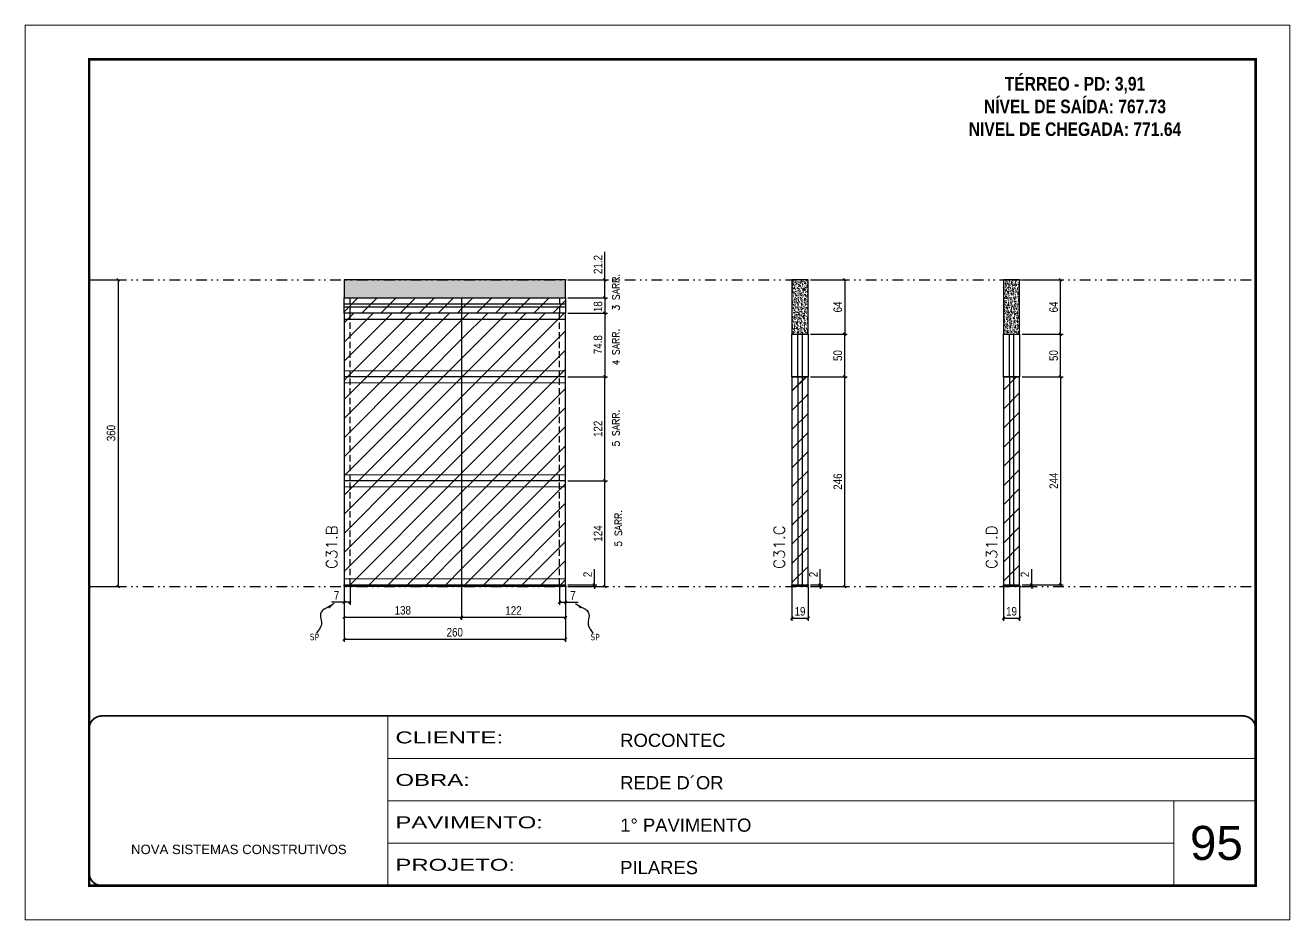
# Model space of a CAD drawing. Extents: x 2949 to 9203, y -16089 to 12527.
# Drawn here: x 6146 to 7631, y -14940 to -13890 of the extents above; entities that cross this region are included whole.
import ezdxf

# ---------------------------------------------------------------- set-up
doc = ezdxf.new("R2010")
doc.units = 0
for name, pattern in [('CONTINUO', [0]), ('DASHED', [0.75, 0.5, -0.25]), ('DIVIDE2', [0.625, 0.25, -0.125, 0, -0.125, 0, -0.125]), ('HIDDEN', [0.375, 0.25, -0.125])]:
    doc.linetypes.add(name, pattern=pattern)
for name, color, linetype, lineweight in [('CARIMBO', 255, 'Continuous', 9), ('Folhas', 255, 'Continuous', 9), ('Hachura', 251, 'Continuous', 9), ('Sarr 2.2x7', 40, 'Continuous', 9), ('SARRAFO DE PRESSAO', 251, 'DASHED', 9), ('Texto Seção', 7, 'Continuous', 15)]:
    doc.layers.add(name, color=color, linetype=linetype, lineweight=lineweight)
for name, color, linetype in [('COTA', 241, 'Continuous'), ('NOMENCLATURA', 7, 'Continuous'), ('Nível', 160, 'Continuous'), ('Painéis', 200, 'Continuous'), ('SARR_2.2x7', 40, 'Continuous'), ('Sarrafo de Pressão', 42, 'HIDDEN'), ('texto', 7, 'Continuous')]:
    doc.layers.add(name, color=color, linetype=linetype)
doc.styles.add('ARIAL', font='arial.ttf')
doc.styles.add('COTA TECNICA', font='techl___.ttf', dxfattribs={"height": 10})
doc.styles.add('COTA TECNICA-50', font='techl___.ttf', dxfattribs={"height": 10})
doc.styles.add('REGUA-120', font='ROMANS.shx', dxfattribs={"height": 15})
doc.styles.add('ROMANC', font='techb___.ttf', dxfattribs={"height": 2.5})
doc.styles.add('ROMANS', font='romans.shx')
doc.styles.get("Standard").update_dxf_attribs({"font": 'arial.ttf'})
doc.styles.add('Tecnologia', font='')
doc.styles.get('Tecnologia').set_extended_font_data('Forgotten Futurist')
doc.dimstyles.new('COTA PAINEL-50', dxfattribs={"dimtxt": 10, "dimasz": 3, "dimexe": 3, "dimexo": 3, "dimgap": 3, "dimtad": 1, "dimdec": 1, "dimzin": 12, "dimdsep": 46, "dimtxsty": 'COTA TECNICA-50', "dimblk1": 'OBLIQUE', "dimblk2": 'OBLIQUE', "dimsah": 1, "dimcen": 0.9, "dimclrd": 4, "dimclre": 4, "dimclrt": 240, "dimadec": 1, "dimazin": 3, "dimtfac": 1, "dimtdec": 1, "dimtmove": 0, "dimatfit": 3, "dimfxl": 1, "dimtolj": 1, "dimtzin": 12, "dimarcsym": 0})
doc.dimstyles.new('PAINEL', dxfattribs={"dimtxt": 10, "dimasz": 3, "dimexe": 3, "dimexo": 3, "dimgap": 3, "dimtad": 1, "dimdec": 1, "dimzin": 12, "dimdsep": 46, "dimtxsty": 'COTA TECNICA', "dimblk1": 'OBLIQUE', "dimblk2": 'OBLIQUE', "dimsah": 1, "dimcen": 0.9, "dimclrd": 4, "dimclre": 4, "dimclrt": 240, "dimadec": 1, "dimazin": 3, "dimtfac": 1, "dimtdec": 1, "dimtmove": 0, "dimatfit": 3, "dimfxl": 1, "dimtolj": 1, "dimtzin": 12, "dimarcsym": 0})
doc.dimstyles.get("Standard").update_dxf_attribs({"dimtxt": 0.18, "dimasz": 0.18, "dimexe": 0.18, "dimexo": 0.0625, "dimgap": 0.09, "dimtad": 0, "dimtih": 1, "dimtoh": 1, "dimdec": 4, "dimzin": 0, "dimdsep": 46, "dimtxsty": 'Standard', "dimcen": 0.09, "dimadec": 0, "dimazin": 0, "dimtfac": 1, "dimtdec": 4, "dimtofl": 0, "dimtmove": 0, "dimatfit": 3, "dimfxl": 1, "dimtolj": 1, "dimtzin": 0, "dimarcsym": 0})
pattern_1 = [(45, (-127629.967, -36496.372), (-11.2253202, 11.2253202), [])]
pattern_2 = [(45, (0, -2.8), (-11.22532, 11.22532), [])]

# ---------------------------------------------------------------- blocks, each defined once
blk = doc.blocks.new('9999999999')
at = {"color": 30, "linetype": 'CONTINUO'}
for p, q in [((98564.6, 34230.2), (98564.6, 34429.4)), ((98564.6, 34379.6), (99584, 34379.6)), ((98564.6, 34329.8), (99488, 34329.8)), ((99584, 34329.8), (99488, 34329.8)), ((99488, 34329.8), (99488, 34230.2)), ((98564.6, 34280), (99488, 34280))]:
    blk.add_line(p, q, dxfattribs=at)
at = {"color": 30, "linetype": 'CONTINUO', "const_width": 2}
blk.add_lwpolyline([(99584, 34230.2), (99584, 34414.4, 0.414214), (99569, 34429.4), (98229, 34429.4, 0.414214), (98214, 34414.4), (98214, 34245.2, 0.414214), (98229, 34230.2), (99584, 34230.2)], format="xyb", dxfattribs=at)
at = {"layer": 'Folhas'}
blk.add_lwpolyline([(98139, 34190.2), (99624, 34190.2), (99624, 35240.2), (98139, 35240.2)], close=True, dxfattribs=at)
at = {"layer": 'Folhas', "color": 30, "const_width": 3}
blk.add_lwpolyline([(98214, 34230.2), (99584, 34230.2), (99584, 35200.2), (98214, 35200.2)], close=True, dxfattribs=at)
at = {"color": 7, "linetype": 'Continuous', "ltscale": 5, "style": 'ARIAL'}
for s, height, p in [('ROCONTEC', 15.48, (98837.7, 34393.1)), ('REDE D´OR', 15.48, (98837.7, 34343.3)), ('1° PAVIMENTO', 15.483, (98837.7, 34293.5)), ('NOVA SISTEMAS CONSTRUTIVOS', 11.059, (98263.2, 34267.2)), ('PILARES', 15.48, (98837.7, 34243.7))]:
    blk.add_text(s, height=height, dxfattribs=at).set_placement(p)
at = {"layer": 'Folhas', "color": 7, "style": 'Tecnologia', "width": 1.5}
for s, p in [('CLIENTE:', (98573.7, 34397.2)), ('OBRA:', (98573.7, 34347.3)), ('PAVIMENTO:', (98573.7, 34297.5)), ('PROJETO:', (98573.7, 34247.7))]:
    blk.add_text(s, height=14, dxfattribs=at).set_placement(p)
blk = doc.blocks.new('_Oblique')
at = {"color": 0, "linetype": 'ByBlock', "lineweight": -2}
blk.add_line((-0.5, -0.5), (0.5, 0.5), dxfattribs=at)
blk = doc.blocks.new('*D3267')
at = {"layer": 'COTA', "color": 4, "lineweight": -2, "transparency": 16777216}
for p, q in [((7046.4, -14550.2), (7046.4, -14589.6)), ((7065.4, -14550.2), (7065.4, -14589.6)), ((7046.4, -14586.6), (7065.4, -14586.6))]:
    blk.add_line(p, q, dxfattribs=at)
at = {"layer": 'Defpoints', "color": 0, "transparency": 16777216}
for p in [(7046.4, -14547.2), (7065.4, -14547.2), (7065.4, -14586.6)]:
    blk.add_point(p, dxfattribs=at)
at = {"layer": 'COTA', "color": 4, "lineweight": -2, "transparency": 16777216, "xscale": 3, "yscale": 3, "zscale": 3, "rotation": 180}
blk.add_blockref('_Oblique', (7046.4, -14586.6), dxfattribs=at)
at = {"layer": 'COTA', "color": 4, "lineweight": -2, "transparency": 16777216, "xscale": 3, "yscale": 3, "zscale": 3}
blk.add_blockref('_Oblique', (7065.4, -14586.6), dxfattribs=at)
at = {"layer": 'COTA', "color": 240, "transparency": 16777216, "insert": (7055.9, -14578.5), "char_height": 10, "attachment_point": 5, "style": 'COTA TECNICA'}
blk.add_mtext('\\A1;19', dxfattribs=at)
blk = doc.blocks.new('*D3268')
at = {"layer": 'COTA', "color": 4, "lineweight": -2, "transparency": 16777216}
for p, q in [((7294.8, -14550.2), (7294.8, -14589.6)), ((7313.8, -14550.2), (7313.8, -14589.6)), ((7294.8, -14586.6), (7313.8, -14586.6))]:
    blk.add_line(p, q, dxfattribs=at)
at = {"layer": 'Defpoints', "color": 0, "transparency": 16777216}
for p in [(7294.8, -14547.2), (7313.8, -14547.2), (7313.8, -14586.6)]:
    blk.add_point(p, dxfattribs=at)
at = {"layer": 'COTA', "color": 4, "lineweight": -2, "transparency": 16777216, "xscale": 3, "yscale": 3, "zscale": 3, "rotation": 180}
blk.add_blockref('_Oblique', (7294.8, -14586.6), dxfattribs=at)
at = {"layer": 'COTA', "color": 4, "lineweight": -2, "transparency": 16777216, "xscale": 3, "yscale": 3, "zscale": 3}
blk.add_blockref('_Oblique', (7313.8, -14586.6), dxfattribs=at)
at = {"layer": 'COTA', "color": 240, "transparency": 16777216, "insert": (7304.3, -14578.5), "char_height": 10, "attachment_point": 5, "style": 'COTA TECNICA'}
blk.add_mtext('\\A1;19', dxfattribs=at)
blk = doc.blocks.new('*D3269')
at = {"layer": 'COTA', "color": 4, "lineweight": -2, "transparency": 16777216}
for p, q in [((7316.8, -14303.2), (7364.9, -14303.2)), ((7361.9, -14303.2), (7361.9, -14547.2)), ((7316.8, -14547.2), (7364.9, -14547.2))]:
    blk.add_line(p, q, dxfattribs=at)
at = {"layer": 'Defpoints', "color": 0, "transparency": 16777216}
for p in [(7313.8, -14303.2), (7313.8, -14547.2), (7361.9, -14547.2)]:
    blk.add_point(p, dxfattribs=at)
at = {"layer": 'COTA', "color": 4, "lineweight": -2, "transparency": 16777216, "xscale": 3, "yscale": 3, "zscale": 3}
for p, rotation in [((7361.9, -14303.2), 90), ((7361.9, -14547.2), 270)]:
    blk.add_blockref('_Oblique', p, dxfattribs=dict(at, rotation=rotation))
at = {"layer": 'COTA', "color": 240, "transparency": 16777216, "insert": (7353.9, -14425.2), "char_height": 10, "attachment_point": 5, "rotation": 90, "style": 'COTA TECNICA'}
blk.add_mtext('\\A1;244', dxfattribs=at)
blk = doc.blocks.new('*D3270')
at = {"layer": 'COTA', "color": 4, "lineweight": -2, "transparency": 16777216}
for p, q in [((7316.8, -14189.2), (7364.9, -14189.2)), ((7361.9, -14253.2), (7361.9, -14189.2)), ((7316.8, -14253.2), (7364.9, -14253.2))]:
    blk.add_line(p, q, dxfattribs=at)
at = {"layer": 'Defpoints', "color": 0, "transparency": 16777216}
for p in [(7313.8, -14189.2), (7361.9, -14189.2), (7313.8, -14253.2)]:
    blk.add_point(p, dxfattribs=at)
at = {"layer": 'COTA', "color": 4, "lineweight": -2, "transparency": 16777216, "xscale": 3, "yscale": 3, "zscale": 3}
for p, rotation in [((7361.9, -14189.2), 90), ((7361.9, -14253.2), 270)]:
    blk.add_blockref('_Oblique', p, dxfattribs=dict(at, rotation=rotation))
at = {"layer": 'COTA', "color": 240, "transparency": 16777216, "insert": (7353.8, -14221.2), "char_height": 10, "attachment_point": 5, "rotation": 90, "style": 'COTA TECNICA'}
blk.add_mtext('\\A1;64', dxfattribs=at)
blk = doc.blocks.new('*D3271')
at = {"layer": 'COTA', "color": 4, "lineweight": -2, "transparency": 16777216}
for p, q in [((7068.4, -14303.2), (7111.4, -14303.2)), ((7108.4, -14549.2), (7108.4, -14303.2)), ((7068.4, -14549.2), (7111.4, -14549.2))]:
    blk.add_line(p, q, dxfattribs=at)
at = {"layer": 'Defpoints', "color": 0, "transparency": 16777216}
for p in [(7065.4, -14303.2), (7108.4, -14303.2), (7065.4, -14549.2)]:
    blk.add_point(p, dxfattribs=at)
at = {"layer": 'COTA', "color": 4, "lineweight": -2, "transparency": 16777216, "xscale": 3, "yscale": 3, "zscale": 3}
for p, rotation in [((7108.4, -14303.2), 90), ((7108.4, -14549.2), 270)]:
    blk.add_blockref('_Oblique', p, dxfattribs=dict(at, rotation=rotation))
at = {"layer": 'COTA', "color": 240, "transparency": 16777216, "insert": (7100.3, -14426.2), "char_height": 10, "attachment_point": 5, "rotation": 90, "style": 'COTA TECNICA'}
blk.add_mtext('\\A1;246', dxfattribs=at)
blk = doc.blocks.new('*D3272')
at = {"layer": 'COTA', "color": 4, "lineweight": -2, "transparency": 16777216}
for p, q in [((7079.6, -14547.2), (7079.6, -14529.1)), ((7068.4, -14547.2), (7082.6, -14547.2)), ((7068.4, -14549.2), (7082.6, -14549.2)), ((7079.6, -14549.2), (7079.6, -14547.2)), ((7079.6, -14549.2), (7079.6, -14552.2))]:
    blk.add_line(p, q, dxfattribs=at)
at = {"layer": 'Defpoints', "color": 0, "transparency": 16777216}
for p in [(7065.4, -14547.2), (7065.4, -14549.2), (7079.6, -14547.2)]:
    blk.add_point(p, dxfattribs=at)
at = {"layer": 'COTA', "color": 4, "lineweight": -2, "transparency": 16777216, "xscale": 3, "yscale": 3, "zscale": 3}
for p, rotation in [((7079.6, -14547.2), 270), ((7079.6, -14549.2), 90)]:
    blk.add_blockref('_Oblique', p, dxfattribs=dict(at, rotation=rotation))
at = {"layer": 'COTA', "color": 240, "transparency": 16777216, "insert": (7071.6, -14535.2), "char_height": 10, "attachment_point": 5, "rotation": 90, "style": 'COTA TECNICA-50'}
blk.add_mtext('\\A1;2', dxfattribs=at)
blk = doc.blocks.new('*D3312')
at = {"layer": 'COTA', "color": 4, "linetype": 'ByBlock', "lineweight": -2, "transparency": 16777216}
for p, q in [((7068.4, -14189.2), (7111.4, -14189.2)), ((7108.4, -14189.2), (7108.4, -14253.2)), ((7068.4, -14253.2), (7111.4, -14253.2))]:
    blk.add_line(p, q, dxfattribs=at)
at = {"layer": 'Defpoints', "color": 0, "linetype": 'ByBlock', "transparency": 16777216}
for p in [(7065.4, -14189.2), (7065.4, -14253.2), (7108.4, -14253.2)]:
    blk.add_point(p, dxfattribs=at)
at = {"layer": 'COTA', "color": 4, "linetype": 'ByBlock', "lineweight": -2, "transparency": 16777216, "xscale": 3, "yscale": 3, "zscale": 3}
for p, rotation in [((7108.4, -14189.2), 90), ((7108.4, -14253.2), 270)]:
    blk.add_blockref('_Oblique', p, dxfattribs=dict(at, rotation=rotation))
at = {"layer": 'COTA', "color": 240, "linetype": 'ByBlock', "transparency": 16777216, "insert": (7100.3, -14221.2), "char_height": 10, "attachment_point": 5, "rotation": 90, "style": 'COTA TECNICA'}
blk.add_mtext('\\A1;64', dxfattribs=at)
blk = doc.blocks.new('*D3273')
at = {"layer": 'COTA', "color": 4, "lineweight": -2, "transparency": 16777216}
for p, q in [((6520.4, -14550.2), (6520.4, -14614.2)), ((6780.4, -14550.2), (6780.4, -14614.2)), ((6520.4, -14611.2), (6780.4, -14611.2))]:
    blk.add_line(p, q, dxfattribs=at)
at = {"layer": 'Defpoints', "color": 0, "transparency": 16777216}
for p in [(6520.4, -14547.2), (6780.4, -14547.2), (6780.4, -14611.2)]:
    blk.add_point(p, dxfattribs=at)
at = {"layer": 'COTA', "color": 4, "lineweight": -2, "transparency": 16777216, "xscale": 3, "yscale": 3, "zscale": 3, "rotation": 180}
blk.add_blockref('_Oblique', (6520.4, -14611.2), dxfattribs=at)
at = {"layer": 'COTA', "color": 4, "lineweight": -2, "transparency": 16777216, "xscale": 3, "yscale": 3, "zscale": 3}
blk.add_blockref('_Oblique', (6780.4, -14611.2), dxfattribs=at)
at = {"layer": 'COTA', "color": 240, "transparency": 16777216, "insert": (6650.4, -14603.1), "char_height": 10, "attachment_point": 5, "style": 'COTA TECNICA'}
blk.add_mtext('\\A1;260', dxfattribs=at)
blk = doc.blocks.new('*D3274')
at = {"layer": 'COTA', "color": 4, "lineweight": -2, "transparency": 16777216}
for p, q in [((6520.4, -14552.2), (6520.4, -14570.7)), ((6527.4, -14550.2), (6527.4, -14570.7)), ((6520.4, -14567.7), (6505.7, -14567.7)), ((6527.4, -14567.7), (6520.4, -14567.7))]:
    blk.add_line(p, q, dxfattribs=at)
at = {"layer": 'Defpoints', "color": 0, "transparency": 16777216}
for p in [(6520.4, -14549.2), (6527.4, -14547.2), (6520.4, -14567.7)]:
    blk.add_point(p, dxfattribs=at)
at = {"layer": 'COTA', "color": 4, "lineweight": -2, "transparency": 16777216, "xscale": 3, "yscale": 3, "zscale": 3, "rotation": 180}
blk.add_blockref('_Oblique', (6520.4, -14567.7), dxfattribs=at)
at = {"layer": 'COTA', "color": 4, "lineweight": -2, "transparency": 16777216, "xscale": 3, "yscale": 3, "zscale": 3}
blk.add_blockref('_Oblique', (6527.4, -14567.7), dxfattribs=at)
at = {"layer": 'COTA', "color": 240, "transparency": 16777216, "insert": (6511.6, -14559.6), "char_height": 10, "attachment_point": 5, "style": 'COTA TECNICA-50'}
blk.add_mtext('\\A1;7', dxfattribs=at)
blk = doc.blocks.new('*D3275')
at = {"layer": 'COTA', "color": 4, "lineweight": -2, "transparency": 16777216}
for p, q in [((6773.4, -14550.2), (6773.4, -14570.7)), ((6780.4, -14552.2), (6780.4, -14570.7)), ((6773.4, -14567.7), (6780.4, -14567.7)), ((6780.4, -14567.7), (6795.2, -14567.7))]:
    blk.add_line(p, q, dxfattribs=at)
at = {"layer": 'Defpoints', "color": 0, "transparency": 16777216}
for p in [(6773.4, -14547.2), (6780.4, -14549.2), (6780.4, -14567.7)]:
    blk.add_point(p, dxfattribs=at)
at = {"layer": 'COTA', "color": 4, "lineweight": -2, "transparency": 16777216, "xscale": 3, "yscale": 3, "zscale": 3, "rotation": 180}
blk.add_blockref('_Oblique', (6773.4, -14567.7), dxfattribs=at)
at = {"layer": 'COTA', "color": 4, "lineweight": -2, "transparency": 16777216, "xscale": 3, "yscale": 3, "zscale": 3}
blk.add_blockref('_Oblique', (6780.4, -14567.7), dxfattribs=at)
at = {"layer": 'COTA', "color": 240, "transparency": 16777216, "insert": (6789.3, -14559.6), "char_height": 10, "attachment_point": 5, "style": 'COTA TECNICA-50'}
blk.add_mtext('\\A1;7', dxfattribs=at)
blk = doc.blocks.new('*D3276')
at = {"layer": 'COTA', "color": 4, "lineweight": -2, "transparency": 16777216}
for p, q in [((6783.4, -14425.2), (6829.7, -14425.2)), ((6826.7, -14549.2), (6826.7, -14425.2)), ((6783.4, -14549.2), (6829.7, -14549.2))]:
    blk.add_line(p, q, dxfattribs=at)
at = {"layer": 'Defpoints', "color": 0, "transparency": 16777216}
for p in [(6780.4, -14425.2), (6826.7, -14425.2), (6780.4, -14549.2)]:
    blk.add_point(p, dxfattribs=at)
at = {"layer": 'COTA', "color": 4, "lineweight": -2, "transparency": 16777216, "xscale": 3, "yscale": 3, "zscale": 3}
for p, rotation in [((6826.7, -14425.2), 90), ((6826.7, -14549.2), 270)]:
    blk.add_blockref('_Oblique', p, dxfattribs=dict(at, rotation=rotation))
at = {"layer": 'COTA', "color": 240, "transparency": 16777216, "insert": (6818.6, -14487.2), "char_height": 10, "attachment_point": 5, "rotation": 90, "style": 'COTA TECNICA-50'}
blk.add_mtext('\\A1;124', dxfattribs=at)
blk = doc.blocks.new('*D3277')
at = {"layer": 'COTA', "color": 4, "lineweight": -2, "transparency": 16777216}
for p, q in [((6814.4, -14547.2), (6814.4, -14529.1)), ((6783.4, -14547.2), (6817.4, -14547.2)), ((6783.4, -14549.2), (6817.4, -14549.2)), ((6814.4, -14549.2), (6814.4, -14547.2)), ((6814.4, -14549.2), (6814.4, -14552.2))]:
    blk.add_line(p, q, dxfattribs=at)
at = {"layer": 'Defpoints', "color": 0, "transparency": 16777216}
for p in [(6780.4, -14547.2), (6780.4, -14549.2), (6814.4, -14549.2)]:
    blk.add_point(p, dxfattribs=at)
at = {"layer": 'COTA', "color": 4, "lineweight": -2, "transparency": 16777216, "xscale": 3, "yscale": 3, "zscale": 3}
for p, rotation in [((6814.4, -14547.2), 270), ((6814.4, -14549.2), 90)]:
    blk.add_blockref('_Oblique', p, dxfattribs=dict(at, rotation=rotation))
at = {"layer": 'COTA', "color": 240, "transparency": 16777216, "insert": (6806.4, -14535.2), "char_height": 10, "attachment_point": 5, "rotation": 90, "style": 'COTA TECNICA-50'}
blk.add_mtext('\\A1;2', dxfattribs=at)
blk = doc.blocks.new('*D3278')
at = {"layer": 'COTA', "color": 4, "linetype": 'ByBlock', "lineweight": -2, "transparency": 16777216}
for p, q in [((6783.4, -14228.4), (6829.7, -14228.4)), ((6826.7, -14228.4), (6826.7, -14303.2)), ((6783.4, -14303.2), (6829.7, -14303.2))]:
    blk.add_line(p, q, dxfattribs=at)
at = {"layer": 'Defpoints', "color": 0, "linetype": 'ByBlock', "transparency": 16777216}
for p in [(6780.4, -14228.4), (6780.4, -14303.2), (6826.7, -14303.2)]:
    blk.add_point(p, dxfattribs=at)
at = {"layer": 'COTA', "color": 4, "linetype": 'ByBlock', "lineweight": -2, "transparency": 16777216, "xscale": 3, "yscale": 3, "zscale": 3}
for p, rotation in [((6826.7, -14228.4), 90), ((6826.7, -14303.2), 270)]:
    blk.add_blockref('_Oblique', p, dxfattribs=dict(at, rotation=rotation))
at = {"layer": 'COTA', "color": 240, "linetype": 'ByBlock', "transparency": 16777216, "insert": (6818.6, -14265.4), "char_height": 10, "attachment_point": 5, "rotation": 90, "style": 'COTA TECNICA'}
blk.add_mtext('\\A1;74.8', dxfattribs=at)
blk = doc.blocks.new('*D3279')
at = {"layer": 'COTA', "color": 4, "linetype": 'ByBlock', "lineweight": -2, "transparency": 16777216}
for p, q in [((6783.4, -14303.2), (6829.7, -14303.2)), ((6826.7, -14425.2), (6826.7, -14303.2)), ((6783.4, -14425.2), (6829.7, -14425.2))]:
    blk.add_line(p, q, dxfattribs=at)
at = {"layer": 'Defpoints', "color": 0, "linetype": 'ByBlock', "transparency": 16777216}
for p in [(6780.4, -14303.2), (6826.7, -14303.2), (6780.4, -14425.2)]:
    blk.add_point(p, dxfattribs=at)
at = {"layer": 'COTA', "color": 4, "linetype": 'ByBlock', "lineweight": -2, "transparency": 16777216, "xscale": 3, "yscale": 3, "zscale": 3}
for p, rotation in [((6826.7, -14303.2), 90), ((6826.7, -14425.2), 270)]:
    blk.add_blockref('_Oblique', p, dxfattribs=dict(at, rotation=rotation))
at = {"layer": 'COTA', "color": 240, "linetype": 'ByBlock', "transparency": 16777216, "insert": (6818.6, -14364.2), "char_height": 10, "attachment_point": 5, "rotation": 90, "style": 'COTA TECNICA'}
blk.add_mtext('\\A1;122', dxfattribs=at)
blk = doc.blocks.new('*D3313')
at = {"layer": 'COTA', "color": 4, "linetype": 'ByBlock', "lineweight": -2, "transparency": 16777216}
for p, q in [((6520.4, -14550.2), (6520.4, -14588.5)), ((6658.4, -14550.2), (6658.4, -14588.5)), ((6520.4, -14585.5), (6658.4, -14585.5))]:
    blk.add_line(p, q, dxfattribs=at)
at = {"layer": 'Defpoints', "color": 0, "linetype": 'ByBlock', "transparency": 16777216}
for p in [(6520.4, -14547.2), (6658.4, -14547.2), (6658.4, -14585.5)]:
    blk.add_point(p, dxfattribs=at)
at = {"layer": 'COTA', "color": 4, "linetype": 'ByBlock', "lineweight": -2, "transparency": 16777216, "xscale": 3, "yscale": 3, "zscale": 3, "rotation": 180}
blk.add_blockref('_Oblique', (6520.4, -14585.5), dxfattribs=at)
at = {"layer": 'COTA', "color": 4, "linetype": 'ByBlock', "lineweight": -2, "transparency": 16777216, "xscale": 3, "yscale": 3, "zscale": 3}
blk.add_blockref('_Oblique', (6658.4, -14585.5), dxfattribs=at)
at = {"layer": 'COTA', "color": 240, "linetype": 'ByBlock', "transparency": 16777216, "insert": (6589.4, -14577.3), "char_height": 10, "attachment_point": 5, "style": 'COTA TECNICA'}
blk.add_mtext('\\A1;138', dxfattribs=at)
blk = doc.blocks.new('*D3314')
at = {"layer": 'COTA', "color": 4, "linetype": 'ByBlock', "lineweight": -2, "transparency": 16777216}
for p, q in [((6658.4, -14550.2), (6658.4, -14588.5)), ((6780.4, -14552.2), (6780.4, -14588.5)), ((6658.4, -14585.5), (6780.4, -14585.5))]:
    blk.add_line(p, q, dxfattribs=at)
at = {"layer": 'Defpoints', "color": 0, "linetype": 'ByBlock', "transparency": 16777216}
for p in [(6658.4, -14547.2), (6780.4, -14549.2), (6780.4, -14585.5)]:
    blk.add_point(p, dxfattribs=at)
at = {"layer": 'COTA', "color": 4, "linetype": 'ByBlock', "lineweight": -2, "transparency": 16777216, "xscale": 3, "yscale": 3, "zscale": 3, "rotation": 180}
blk.add_blockref('_Oblique', (6658.4, -14585.5), dxfattribs=at)
at = {"layer": 'COTA', "color": 4, "linetype": 'ByBlock', "lineweight": -2, "transparency": 16777216, "xscale": 3, "yscale": 3, "zscale": 3}
blk.add_blockref('_Oblique', (6780.4, -14585.5), dxfattribs=at)
at = {"layer": 'COTA', "color": 240, "linetype": 'ByBlock', "transparency": 16777216, "insert": (6719.4, -14577.5), "char_height": 10, "attachment_point": 5, "style": 'COTA TECNICA'}
blk.add_mtext('\\A1;122', dxfattribs=at)
blk = doc.blocks.new('*D3294')
at = {"layer": 'COTA', "color": 4, "linetype": 'ByBlock', "lineweight": -2, "transparency": 16777216}
for p, q in [((6224, -14189.2), (6258, -14189.2)), ((6255, -14189.2), (6255, -14549.2)), ((6224, -14549.2), (6258, -14549.2))]:
    blk.add_line(p, q, dxfattribs=at)
at = {"layer": 'Defpoints', "color": 0, "linetype": 'ByBlock', "transparency": 16777216}
for p in [(6221, -14189.2), (6221, -14549.2), (6255, -14549.2)]:
    blk.add_point(p, dxfattribs=at)
at = {"layer": 'COTA', "color": 4, "linetype": 'ByBlock', "lineweight": -2, "transparency": 16777216, "xscale": 3, "yscale": 3, "zscale": 3}
for p, rotation in [((6255, -14189.2), 90), ((6255, -14549.2), 270)]:
    blk.add_blockref('_Oblique', p, dxfattribs=dict(at, rotation=rotation))
at = {"layer": 'COTA', "color": 240, "linetype": 'ByBlock', "transparency": 16777216, "insert": (6246.8, -14369.2), "char_height": 10, "attachment_point": 5, "rotation": 90, "style": 'COTA TECNICA'}
blk.add_mtext('\\A1;360', dxfattribs=at)
blk = doc.blocks.new('*D3315')
at = {"layer": 'COTA', "color": 4, "linetype": 'ByBlock', "lineweight": -2, "transparency": 16777216}
for p, q in [((7328, -14547.2), (7328, -14529.1)), ((7316.8, -14547.2), (7331, -14547.2)), ((7316.8, -14549.2), (7331, -14549.2)), ((7328, -14549.2), (7328, -14547.2)), ((7328, -14549.2), (7328, -14552.2))]:
    blk.add_line(p, q, dxfattribs=at)
at = {"layer": 'Defpoints', "color": 0, "linetype": 'ByBlock', "transparency": 16777216}
for p in [(7313.8, -14547.2), (7313.8, -14549.2), (7328, -14547.2)]:
    blk.add_point(p, dxfattribs=at)
at = {"layer": 'COTA', "color": 4, "linetype": 'ByBlock', "lineweight": -2, "transparency": 16777216, "xscale": 3, "yscale": 3, "zscale": 3}
for p, rotation in [((7328, -14547.2), 270), ((7328, -14549.2), 90)]:
    blk.add_blockref('_Oblique', p, dxfattribs=dict(at, rotation=rotation))
at = {"layer": 'COTA', "color": 240, "linetype": 'ByBlock', "transparency": 16777216, "insert": (7320, -14535.2), "char_height": 10, "attachment_point": 5, "rotation": 90, "style": 'COTA TECNICA'}
blk.add_mtext('\\A1;2', dxfattribs=at)
blk = doc.blocks.new('*D3316')
at = {"layer": 'COTA', "color": 4, "linetype": 'ByBlock', "lineweight": -2, "transparency": 16777216}
for p, q in [((6826.7, -14189.2), (6826.7, -14156.5)), ((6783.4, -14189.2), (6829.7, -14189.2)), ((6826.7, -14210.4), (6826.7, -14189.2)), ((6783.4, -14210.4), (6829.7, -14210.4))]:
    blk.add_line(p, q, dxfattribs=at)
at = {"layer": 'Defpoints', "color": 0, "linetype": 'ByBlock', "transparency": 16777216}
for p in [(6780.4, -14189.2), (6780.4, -14210.4), (6826.7, -14210.4)]:
    blk.add_point(p, dxfattribs=at)
at = {"layer": 'COTA', "color": 4, "linetype": 'ByBlock', "lineweight": -2, "transparency": 16777216, "xscale": 3, "yscale": 3, "zscale": 3}
for p, rotation in [((6826.7, -14189.2), 90), ((6826.7, -14210.4), 270)]:
    blk.add_blockref('_Oblique', p, dxfattribs=dict(at, rotation=rotation))
at = {"layer": 'COTA', "color": 240, "linetype": 'ByBlock', "transparency": 16777216, "insert": (6818.6, -14171.3), "char_height": 10, "attachment_point": 5, "rotation": 90, "style": 'COTA TECNICA'}
blk.add_mtext('\\A1;21.2', dxfattribs=at)
blk = doc.blocks.new('*D3281')
at = {"layer": 'COTA', "color": 4, "lineweight": -2, "transparency": 16777216}
for p, q in [((7068.4, -14253.2), (7111.4, -14253.2)), ((7108.4, -14303.2), (7108.4, -14253.2)), ((7068.4, -14303.2), (7111.4, -14303.2))]:
    blk.add_line(p, q, dxfattribs=at)
at = {"layer": 'Defpoints', "color": 0, "transparency": 16777216}
for p in [(7065.4, -14253.2), (7108.4, -14253.2), (7065.4, -14303.2)]:
    blk.add_point(p, dxfattribs=at)
at = {"layer": 'COTA', "color": 4, "lineweight": -2, "transparency": 16777216, "xscale": 3, "yscale": 3, "zscale": 3}
for p, rotation in [((7108.4, -14253.2), 90), ((7108.4, -14303.2), 270)]:
    blk.add_blockref('_Oblique', p, dxfattribs=dict(at, rotation=rotation))
at = {"layer": 'COTA', "color": 240, "transparency": 16777216, "insert": (7100.3, -14278.2), "char_height": 10, "attachment_point": 5, "rotation": 90, "style": 'COTA TECNICA'}
blk.add_mtext('\\A1;50', dxfattribs=at)
blk = doc.blocks.new('*D3282')
at = {"layer": 'COTA', "color": 4, "lineweight": -2, "transparency": 16777216}
for p, q in [((7316.8, -14253.2), (7364.9, -14253.2)), ((7361.9, -14303.2), (7361.9, -14253.2)), ((7316.8, -14303.2), (7364.9, -14303.2))]:
    blk.add_line(p, q, dxfattribs=at)
at = {"layer": 'Defpoints', "color": 0, "transparency": 16777216}
for p in [(7313.8, -14253.2), (7361.9, -14253.2), (7313.8, -14303.2)]:
    blk.add_point(p, dxfattribs=at)
at = {"layer": 'COTA', "color": 4, "lineweight": -2, "transparency": 16777216, "xscale": 3, "yscale": 3, "zscale": 3}
for p, rotation in [((7361.9, -14253.2), 90), ((7361.9, -14303.2), 270)]:
    blk.add_blockref('_Oblique', p, dxfattribs=dict(at, rotation=rotation))
at = {"layer": 'COTA', "color": 240, "transparency": 16777216, "insert": (7353.8, -14278.2), "char_height": 10, "attachment_point": 5, "rotation": 90, "style": 'COTA TECNICA'}
blk.add_mtext('\\A1;50', dxfattribs=at)
blk = doc.blocks.new('*D3283')
at = {"layer": 'COTA', "color": 4, "lineweight": -2, "transparency": 16777216}
for p, q in [((6783.4, -14210.4), (6829.7, -14210.4)), ((6826.7, -14210.4), (6826.7, -14228.4)), ((6783.4, -14228.4), (6829.7, -14228.4))]:
    blk.add_line(p, q, dxfattribs=at)
at = {"layer": 'Defpoints', "color": 0, "transparency": 16777216}
for p in [(6780.4, -14210.4), (6780.4, -14228.4), (6826.7, -14228.4)]:
    blk.add_point(p, dxfattribs=at)
at = {"layer": 'COTA', "color": 4, "lineweight": -2, "transparency": 16777216, "xscale": 3, "yscale": 3, "zscale": 3}
for p, rotation in [((6826.7, -14210.4), 90), ((6826.7, -14228.4), 270)]:
    blk.add_blockref('_Oblique', p, dxfattribs=dict(at, rotation=rotation))
at = {"layer": 'COTA', "color": 240, "transparency": 16777216, "insert": (6818.6, -14220.8), "char_height": 10, "attachment_point": 5, "rotation": 90, "style": 'COTA TECNICA'}
blk.add_mtext('\\A1;18', dxfattribs=at)

msp = doc.modelspace()

# ---------------------------------------------------------------- hatches: boundary and pattern name
at = {"layer": 'COTA', "linetype": 'ByBlock'}
h = msp.add_hatch(dxfattribs=at)
h.set_pattern_fill('AR-CONC', color=256, scale=0.03)
h.set_pattern_definition([(50, (-127629.9665, -36482.372), (5.46554007, -0.47817257), [0.5715, -6.2865]), (355, (-127629.9665, -36482.372), (-1.05730264, 5.73170536), [0.4572, -5.02921753]), (100.4514447, (-127629.511, -36482.4117), (4.40823741, 5.25353256), [0.48570026, -5.34270734]), (46.1842, (-127629.9665, -36480.848), (8.13237123, -1.26126984), [0.85725, -9.42975]), (96.6355576, (-127629.289, -36480.953), (7.122124, 7.42278374), [0.7285507, -8.01406824]), (351.184151, (-127629.9665, -36480.848), (7.122124, 7.42278374), [0.685799, -7.54379196]), (21, (-127629.2045, -36481.229), (4.54843174, -3.06795595), [0.5715, -6.2865]), (326, (-127629.2045, -36481.229), (1.85406085, 5.52563898), [0.4572, -5.0292]), (71.451445, (-127628.8255, -36481.4845), (6.40249258, 2.45768307), [0.48570026, -5.34269813]), (37.5, (-127629.9665, -36482.3718), (0.092658098, 2.536651166), [0, -4.96824, 0, -5.1054, 0, -5.04825]), (7.5, (-127629.9665, -36482.3718), (2.004589875, 3.005417245), [0, -2.91084, 0, -4.85394, 0, -1.92405]), (327.5, (-127631.6658, -36482.3718), (4.067717855, -0.17186232), [0, -1.905, 0, -5.9436, 0, -7.8867]), (317.5, (-127632.4278, -36482.3718), (4.44387544, 0.76279473), [0, -2.4765, 0, -3.94716, 0, -5.6007])])
h.paths.add_polyline_path([(6780.43, -14210.41), (6780.43, -14189.21), (6520.43, -14189.21), (6520.43, -14210.41)])
h = msp.add_hatch(dxfattribs=at)
h.set_pattern_fill('AR-CONC', color=256, scale=0.03)
h.set_pattern_definition([(50, (-124678.7358, -42245.2473), (5.46554007, -0.47817257), [0.5715, -6.2865]), (355, (-124678.736, -42245.2473), (-1.05730264, 5.73170536), [0.4572, -5.02921753]), (100.4514447, (-124678.2803, -42245.287), (4.40823741, 5.25353256), [0.48570026, -5.34270734]), (46.1842, (-124678.736, -42243.7233), (8.13237123, -1.26126984), [0.85725, -9.42975]), (96.6355576, (-124678.058, -42243.8285), (7.122124, 7.42278374), [0.7285507, -8.01406824]), (351.184151, (-124678.736, -42243.723), (7.122124, 7.42278374), [0.685799, -7.54379196]), (21, (-124677.9738, -42244.1043), (4.54843174, -3.06795595), [0.5715, -6.2865]), (326, (-124677.974, -42244.1043), (1.85406085, 5.52563898), [0.4572, -5.0292]), (71.451445, (-124677.5947, -42244.36), (6.40249258, 2.45768307), [0.48570026, -5.34269813]), (37.5, (-124678.7358, -42245.2473), (0.092658098, 2.536651166), [0, -4.96824, 0, -5.1054, 0, -5.04825]), (7.5, (-124678.7358, -42245.2473), (2.004589875, 3.005417245), [0, -2.91084, 0, -4.85394, 0, -1.92405]), (327.5, (-124680.435, -42245.2473), (4.067717855, -0.17186232), [0, -1.905, 0, -5.9436, 0, -7.8867]), (317.5, (-124681.197, -42245.2473), (4.44387544, 0.76279473), [0, -2.4765, 0, -3.94716, 0, -5.6007])])
h.paths.add_polyline_path([(7046.87, -14253.21), (7065.62, -14253.21), (7065.24, -14189.21), (7046.49, -14189.21)])
h = msp.add_hatch(dxfattribs=at)
h.set_pattern_fill('AR-CONC', color=256, scale=0.03)
h.set_pattern_definition([(50, (-124619.462, -42256.2473), (5.46554007, -0.47817257), [0.5715, -6.2865]), (355, (-124619.462, -42256.2473), (-1.05730264, 5.73170536), [0.4572, -5.02921753]), (100.4514447, (-124619.0066, -42256.287), (4.40823741, 5.25353256), [0.48570026, -5.34270734]), (46.1842, (-124619.462, -42254.7233), (8.13237123, -1.26126984), [0.85725, -9.42975]), (96.6355576, (-124618.784, -42254.8285), (7.122124, 7.42278374), [0.7285507, -8.01406824]), (351.184151, (-124619.462, -42254.723), (7.122124, 7.42278374), [0.685799, -7.54379196]), (21, (-124618.7, -42255.1043), (4.54843174, -3.06795595), [0.5715, -6.2865]), (326, (-124618.7, -42255.1043), (1.85406085, 5.52563898), [0.4572, -5.0292]), (71.451445, (-124618.321, -42255.36), (6.40249258, 2.45768307), [0.48570026, -5.34269813]), (37.5, (-124619.462, -42256.2473), (0.092658098, 2.536651166), [0, -4.96824, 0, -5.1054, 0, -5.04825]), (7.5, (-124619.462, -42256.2473), (2.004589875, 3.005417245), [0, -2.91084, 0, -4.85394, 0, -1.92405]), (327.5, (-124621.1613, -42256.2473), (4.067717855, -0.17186232), [0, -1.905, 0, -5.9436, 0, -7.8867]), (317.5, (-124621.9233, -42256.2473), (4.44387544, 0.76279473), [0, -2.4765, 0, -3.94716, 0, -5.6007])])
h.paths.add_polyline_path([(7294.81, -14253.21), (7313.81, -14253.21), (7313.81, -14189.21), (7294.81, -14189.21)])
at = {"layer": 'Hachura'}
h = msp.add_hatch(dxfattribs=at)
h.set_pattern_fill('ANSI31', color=256, scale=5)
h.set_pattern_definition(pattern_2)
h.paths.add_polyline_path([(6658.43, -14228.41), (6658.43, -14210.41), (6520.43, -14210.41), (6520.43, -14228.41)])
h = msp.add_hatch(dxfattribs=at)
h.set_pattern_fill('ANSI31', color=256, scale=5)
h.set_pattern_definition(pattern_2)
h.paths.add_polyline_path([(6780.43, -14228.41), (6780.43, -14210.41), (6658.43, -14210.41), (6658.43, -14228.41)])
at = {"layer": 'Hachura', "linetype": 'ByBlock'}
h = msp.add_hatch(dxfattribs=at)
h.set_pattern_fill('ANSI31', color=256, scale=5)
h.set_pattern_definition(pattern_1)
h.paths.add_polyline_path([(6520.43, -14228.41), (6520.43, -14303.21), (6658.43, -14303.21), (6658.43, -14228.41)])
h = msp.add_hatch(dxfattribs=at)
h.set_pattern_fill('ANSI31', color=256, scale=5)
h.set_pattern_definition(pattern_1)
h.paths.add_polyline_path([(6658.43, -14228.41), (6658.43, -14303.21), (6780.43, -14303.21), (6780.43, -14228.41)])
h = msp.add_hatch(dxfattribs=at)
h.set_pattern_fill('ANSI31', color=256, scale=5)
h.set_pattern_definition(pattern_1)
h.paths.add_polyline_path([(6520.43, -14303.21), (6520.43, -14425.21), (6658.43, -14425.21), (6658.43, -14303.21)])
h = msp.add_hatch(dxfattribs=at)
h.set_pattern_fill('ANSI31', color=256, scale=5)
h.set_pattern_definition(pattern_1)
h.paths.add_polyline_path([(6780.43, -14425.21), (6780.43, -14303.21), (6658.43, -14303.21), (6658.43, -14425.21)])
h = msp.add_hatch(dxfattribs=at)
h.set_pattern_fill('ANSI31', color=256, scale=5)
h.set_pattern_definition([(45, (-127629.967, -36518.372), (-11.2253202, 11.2253202), [])])
h.paths.add_polyline_path([(7046.37, -14325.21), (7065.37, -14325.21), (7065.37, -14303.21), (7046.37, -14303.21)])
h = msp.add_hatch(dxfattribs=at)
h.set_pattern_fill('ANSI31', color=256, scale=5)
h.set_pattern_definition(pattern_1)
h.paths.add_polyline_path([(7065.37, -14303.21), (7046.37, -14303.21), (7046.37, -14547.21), (7065.37, -14547.21)])
h = msp.add_hatch(dxfattribs=at)
h.set_pattern_fill('ANSI31', color=256, scale=5)
h.set_pattern_definition(pattern_1)
h.paths.add_polyline_path([(7294.81, -14547.21), (7313.81, -14547.21), (7313.81, -14303.21), (7294.81, -14303.21)])
h = msp.add_hatch(dxfattribs=at)
h.set_pattern_fill('ANSI31', color=256, scale=5)
h.set_pattern_definition(pattern_1)
h.paths.add_polyline_path([(6658.43, -14547.21), (6658.43, -14425.21), (6520.43, -14425.21), (6520.43, -14547.21)])
h = msp.add_hatch(dxfattribs=at)
h.set_pattern_fill('ANSI31', color=256, scale=5)
h.set_pattern_definition(pattern_1)
h.paths.add_polyline_path([(6780.43, -14547.21), (6780.43, -14425.21), (6658.43, -14425.21), (6658.43, -14547.21)])

# ---------------------------------------------------------------- linework, layer by layer
at = {"layer": 'COTA', "linetype": 'ByBlock'}
for points in [[(6520.43, -14210.41), (6780.43, -14210.41), (6780.43, -14189.21), (6520.43, -14189.21)], [(7046.37, -14253.21), (7065.37, -14253.21), (7065.37, -14189.21), (7046.37, -14189.21)], [(7294.81, -14253.21), (7313.81, -14253.21), (7313.81, -14189.21), (7294.81, -14189.21)]]:
    msp.add_lwpolyline(points, close=True, dxfattribs=at)
at = {"layer": 'Nível', "color": 4, "linetype": 'DIVIDE2', "ltscale": 50}
for p, q in [((6221.03, -14189.21), (7591.03, -14189.21)), ((6221.03, -14549.21), (7591.03, -14549.21))]:
    msp.add_line(p, q, dxfattribs=at)
at = {"layer": 'Painéis'}
for p, q in [((6520.43, -14210.41), (6780.43, -14210.41)), ((6520.43, -14228.41), (6520.43, -14210.41)), ((6658.43, -14210.41), (6658.43, -14547.21)), ((6780.43, -14210.41), (6780.43, -14228.41)), ((6780.43, -14228.41), (6520.43, -14228.41)), ((6520.43, -14228.41), (6520.43, -14547.21)), ((6780.43, -14547.21), (6780.43, -14228.41)), ((7046.37, -14253.21), (7065.37, -14253.21)), ((7046.37, -14303.21), (7046.37, -14253.21)), ((7065.37, -14253.21), (7065.37, -14303.21)), ((7294.81, -14253.21), (7313.81, -14253.21)), ((7294.81, -14303.21), (7294.81, -14253.21)), ((7313.81, -14253.21), (7313.81, -14303.21)), ((6520.43, -14271.21), (6520.43, -14271.21)), ((6780.43, -14271.21), (6780.43, -14271.21)), ((6780.43, -14303.21), (6520.43, -14303.21)), ((6780.43, -14303.21), (6520.43, -14303.21)), ((7065.37, -14303.21), (7046.37, -14303.21)), ((7313.81, -14303.21), (7294.81, -14303.21)), ((7294.81, -14303.21), (7294.81, -14547.21)), ((7294.81, -14303.21), (7313.81, -14303.21)), ((7313.81, -14303.21), (7294.81, -14303.21)), ((7313.81, -14547.21), (7313.81, -14303.21)), ((6780.43, -14425.21), (6520.43, -14425.21)), ((6520.43, -14547.21), (6780.43, -14547.21)), ((7294.81, -14547.21), (7313.81, -14547.21)), ((7294.81, -14547.21), (7313.81, -14547.21)), ((7294.81, -14549.21), (7294.81, -14547.21)), ((7313.81, -14549.21), (7294.81, -14549.21)), ((7313.81, -14547.21), (7313.81, -14549.21))]:
    msp.add_line(p, q, dxfattribs=at)
for points in [[(7046.37, -14547.21), (7065.37, -14547.21), (7065.37, -14303.21), (7046.37, -14303.21)], [(7046.37, -14303.21), (7065.37, -14303.21), (7065.37, -14303.21), (7046.37, -14303.21)], [(6520.43, -14547.21), (6780.43, -14547.21), (6780.43, -14549.21), (6520.43, -14549.21)], [(7046.37, -14547.21), (7065.37, -14547.21), (7065.37, -14549.21), (7046.37, -14549.21)]]:
    msp.add_lwpolyline(points, close=True, dxfattribs=at)
at = {"layer": 'Sarr 2.2x7'}
for p, q in [((6780.43, -14296.21), (6520.43, -14296.21)), ((6780.43, -14310.21), (6520.43, -14310.21)), ((6780.43, -14418.21), (6520.43, -14418.21)), ((6780.43, -14432.21), (6520.43, -14432.21)), ((6780.43, -14540.21), (6520.43, -14540.21)), ((6780.43, -14547.21), (6520.43, -14547.21))]:
    msp.add_line(p, q, dxfattribs=at)
at = {"layer": 'Sarr 2.2x7', "linetype": 'Continuous'}
for p, q in [((6520.43, -14303.21), (6520.43, -14300.21)), ((6520.43, -14425.21), (6520.43, -14418.21)), ((6780.43, -14425.21), (6780.43, -14418.21)), ((6520.43, -14547.21), (6520.43, -14540.21)), ((6780.43, -14547.21), (6780.43, -14540.21))]:
    msp.add_line(p, q, dxfattribs=at)
at = {"layer": 'SARR_2.2x7'}
for p, q in [((6520.43, -14217.41), (6780.43, -14217.41)), ((6780.43, -14221.41), (6520.43, -14221.41)), ((6520.43, -14235.41), (6780.43, -14235.41)), ((7053.37, -14303.21), (7053.37, -14253.21)), ((7058.37, -14253.21), (7058.37, -14303.21)), ((7301.81, -14303.21), (7301.81, -14253.21)), ((7306.81, -14253.21), (7306.81, -14303.21)), ((7053.37, -14303.21), (7053.37, -14547.21)), ((7058.37, -14303.21), (7058.37, -14547.21)), ((7301.81, -14303.21), (7301.81, -14547.21)), ((7306.81, -14303.21), (7306.81, -14547.21))]:
    msp.add_line(p, q, dxfattribs=at)
at = {"layer": 'Sarrafo de Pressão', "ltscale": 30}
for p, q in [((6527.43, -14228.41), (6527.43, -14210.41)), ((6773.43, -14210.41), (6773.43, -14228.41)), ((6527.43, -14303.21), (6527.43, -14228.41)), ((6773.43, -14303.21), (6773.43, -14228.41)), ((6527.43, -14425.21), (6527.43, -14303.21)), ((6773.43, -14425.21), (6773.43, -14303.21)), ((6527.43, -14547.21), (6527.43, -14425.21)), ((6773.43, -14547.21), (6773.43, -14425.21))]:
    msp.add_line(p, q, dxfattribs=at)

# ---------------------------------------------------------------- block references
at = {"layer": 'SARRAFO DE PRESSAO', "color": 6, "linetype": 'ByBlock'}
msp.add_blockref('9999999999', (-91992.94, -49130.7), dxfattribs=at)

# ---------------------------------------------------------------- texts
at = {"layer": 'CARIMBO', "style": 'ARIAL'}
msp.add_text('95', height=40, dxfattribs=at).set_placement((7513.89, -14870.35))
at = {"layer": 'NOMENCLATURA', "color": 2, "insert": (7378.86, -13924.43), "char_height": 16, "attachment_point": 2, "style": 'ROMANC'}
msp.add_mtext_dynamic_manual_height_columns('\\PTÉRREO - PD: 3,91\\PNÍVEL DE SAÍDA: 767.73\\PNIVEL DE CHEGADA: 771.64', width=300.2766, gutter_width=1, heights=[0], dxfattribs=at)
at = {"layer": 'texto', "color": 0, "char_height": 7.5, "attachment_point": 5}
for insert in [(6485.65, -14608.7), (6815.2, -14608.7)]:
    msp.add_mtext('{\\fTahoma|b0|i0|c0|p34;\\C4;SP}', dxfattribs=dict(at, insert=insert))
at = {"layer": 'Texto Seção', "linetype": 'Continuous', "style": 'ROMANS'}
for s, p in [('3 SARR.', (6843.86, -14225.48)), ('4 SARR.', (6843.86, -14289.92)), ('5 SARR.', (6843.86, -14384.99)), ('5 SARR.', (6846.57, -14502.58))]:
    msp.add_text(s, height=8, rotation=90, dxfattribs=at).set_placement(p)
at = {"layer": 'Texto Seção', "char_height": 13, "width": 285.3299, "attachment_point": 7, "rotation": 90, "style": 'REGUA-120'}
for s, insert in [('C31.B', (6512.4, -14528.74)), ('C31.C', (7038.04, -14528.74)), ('C31.D', (7287.48, -14528.74))]:
    msp.add_mtext(s, dxfattribs=dict(at, insert=insert))

# ---------------------------------------------------------------- dimensions: what is measured, and where the dimension line sits
at = {"layer": 'COTA', "linetype": 'ByBlock'}
for base, p1, p2, picture, middle in [((6826.66, -14210.41), (6780.43, -14189.21), (6780.43, -14210.41), '*D3316', (6826.66, -14171.35)), ((6826.66, -14303.21), (6780.43, -14228.41), (6780.43, -14303.21), '*D3278', (6826.66, -14265.41))]:
    dim = msp.add_linear_dim(base=base, p1=p1, p2=p2, angle=90, dimstyle='PAINEL', dxfattribs=at)
    dim.commit()
    dim.dimension.update_dxf_attribs({"geometry": picture, "text_midpoint": middle, "dimtype": 160})
for base, p1, p2, picture, middle in [((6255.03, -14549.21), (6221.03, -14189.21), (6221.03, -14549.21), '*D3294', (6246.81, -14369.21)), ((7108.45, -14253.21), (7065.37, -14189.21), (7065.37, -14253.21), '*D3312', (7100.35, -14221.21)), ((6826.66, -14303.21), (6780.43, -14425.21), (6780.43, -14303.21), '*D3279', (6818.61, -14364.21)), ((7328.02, -14547.21), (7313.81, -14549.21), (7313.81, -14547.21), '*D3315', (7320.02, -14535.15))]:
    dim = msp.add_linear_dim(base=base, p1=p1, p2=p2, angle=90, dimstyle='PAINEL', dxfattribs=at)
    dim.commit()
    dim.dimension.update_dxf_attribs({"geometry": picture, "text_midpoint": middle})
at = {"layer": 'COTA'}
for base, p1, p2, picture, middle in [((7361.94, -14189.21), (7313.81, -14253.21), (7313.81, -14189.21), '*D3270', (7353.84, -14221.21)), ((7108.45, -14303.21), (7065.37, -14549.21), (7065.37, -14303.21), '*D3271', (7100.35, -14426.21)), ((7361.94, -14547.21), (7313.81, -14303.21), (7313.81, -14547.21), '*D3269', (7353.87, -14425.21))]:
    dim = msp.add_linear_dim(base=base, p1=p1, p2=p2, angle=90, dimstyle='PAINEL', override={"dimarcsym": 2}, dxfattribs=at)
    dim.commit()
    dim.dimension.update_dxf_attribs({"geometry": picture, "text_midpoint": middle})
for base, p1, p2, dimstyle, picture, middle in [((6826.66, -14228.41), (6780.43, -14210.41), (6780.43, -14228.41), 'PAINEL', '*D3283', (6826.66, -14220.81)), ((6814.43, -14549.21), (6780.43, -14547.21), (6780.43, -14549.21), 'COTA PAINEL-50', '*D3277', (6814.43, -14535.15)), ((7079.61, -14547.21), (7065.37, -14549.21), (7065.37, -14547.21), 'COTA PAINEL-50', '*D3272', (7079.61, -14535.15))]:
    dim = msp.add_linear_dim(base=base, p1=p1, p2=p2, angle=90, dimstyle=dimstyle, dxfattribs=at)
    dim.commit()
    dim.dimension.update_dxf_attribs({"geometry": picture, "text_midpoint": middle, "dimtype": 160})
for base, p1, p2, angle, dimstyle, picture, middle in [((7108.45, -14253.21), (7065.37, -14303.21), (7065.37, -14253.21), 90, 'PAINEL', '*D3281', (7100.34, -14278.21)), ((7361.94, -14253.21), (7313.81, -14303.21), (7313.81, -14253.21), 90, 'PAINEL', '*D3282', (7353.83, -14278.21)), ((6826.66, -14425.21), (6780.43, -14549.21), (6780.43, -14425.21), 90, 'COTA PAINEL-50', '*D3276', (6818.59, -14487.21)), ((6520.43, -14567.72), (6527.43, -14547.21), (6520.43, -14549.21), 180, 'COTA PAINEL-50', '*D3274', (6511.56, -14559.65))]:
    dim = msp.add_linear_dim(base=base, p1=p1, p2=p2, angle=angle, dimstyle=dimstyle, dxfattribs=at)
    dim.commit()
    dim.dimension.update_dxf_attribs({"geometry": picture, "text_midpoint": middle})
for base, p1, p2, picture, middle in [((6780.43, -14611.16), (6520.43, -14547.21), (6780.43, -14547.21), '*D3273', (6650.43, -14603.06)), ((7065.37, -14586.56), (7046.37, -14547.21), (7065.37, -14547.21), '*D3267', (7055.87, -14578.47)), ((7313.81, -14586.56), (7294.81, -14547.21), (7313.81, -14547.21), '*D3268', (7304.31, -14578.47))]:
    dim = msp.add_linear_dim(base=base, p1=p1, p2=p2, dimstyle='PAINEL', override={"dimarcsym": 2}, dxfattribs=at)
    dim.commit()
    dim.dimension.update_dxf_attribs({"geometry": picture, "text_midpoint": middle})
at = {"layer": 'COTA', "linetype": 'ByBlock'}
dim = msp.add_linear_dim(base=(6658.43, -14585.52), p1=(6520.43, -14547.21), p2=(6658.43, -14547.21), dimstyle='PAINEL', dxfattribs=at)
dim.commit()
dim.dimension.update_dxf_attribs({"geometry": '*D3313', "text_midpoint": (6589.43, -14577.28)})
dim = msp.add_linear_dim(base=(6780.43, -14585.52), p1=(6658.43, -14547.21), p2=(6780.43, -14549.21), dimstyle='PAINEL', override={"dimtmove": 1}, dxfattribs=at)
dim.commit()
dim.dimension.update_dxf_attribs({"geometry": '*D3314', "text_midpoint": (6719.43, -14577.46)})
at = {"layer": 'COTA'}
dim = msp.add_linear_dim(base=(6780.43, -14567.72), p1=(6773.43, -14547.21), p2=(6780.43, -14549.21), dimstyle='COTA PAINEL-50', dxfattribs=at)
dim.commit()
dim.dimension.update_dxf_attribs({"geometry": '*D3275', "text_midpoint": (6789.29, -14559.65)})

# ---------------------------------------------------------------- leaders
at = {"layer": 'COTA', "path_type": 1}
for points in [[(6508.6, -14569.39), (6492.81, -14581.23), (6493.74, -14594.23), (6488.18, -14604.01)], [(6792.25, -14569.39), (6808.04, -14581.23), (6807.11, -14594.23), (6812.67, -14604.01)]]:
    msp.add_leader(points, dimstyle='Standard', override={"dimasz": 8}, dxfattribs=at)

doc.saveas('drawing.dxf')
